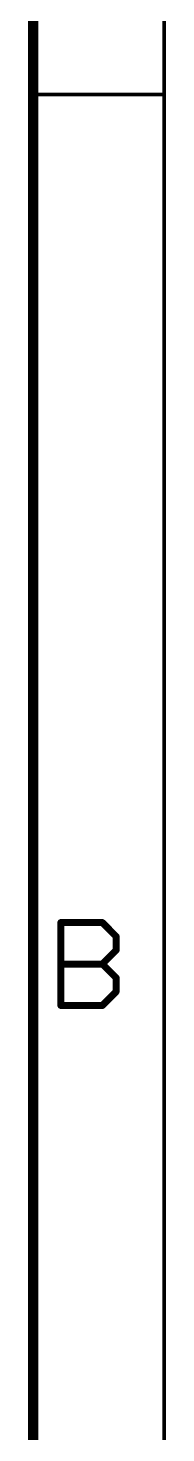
# Model space of a CAD drawing. Extents: x 0 to 388, y 0 to 261.
# Drawn here: x -0.15 to 3.86, y 167.09 to 207.92 of the extents above; entities that cross this region are included whole.
import ezdxf

# ---------------------------------------------------------------- set-up
doc = ezdxf.new("R2010")
doc.units = 0
doc.layers.add('94', color=14, linetype='CONTINUOUS')

msp = doc.modelspace()

# ---------------------------------------------------------------- linework, layer by layer
at = {"layer": '94'}
for points, const_width in [([(0, 260.35), (0, 0)], 0.3), ([(3.81, 256.54), (3.81, 3.81)], 0.1), ([(0, 205.994), (3.81, 205.994)], 0.1), ([(0.805, 179.5176), (0.805, 181.9265)], 0.2032), ([(0.805, 181.9265), (2.0094, 181.9265)], 0.2032), ([(2.0094, 181.9265), (2.4109, 181.525)], 0.2032), ([(2.4109, 181.525), (2.4109, 181.1235)], 0.2032), ([(2.4109, 181.1235), (2.0094, 180.722)], 0.2032), ([(0.805, 180.722), (2.0094, 180.722)], 0.2032), ([(2.0094, 180.722), (2.4109, 180.3205)], 0.2032), ([(2.4109, 180.3205), (2.4109, 179.9191)], 0.2032), ([(2.4109, 179.9191), (2.0094, 179.5176)], 0.2032), ([(2.0094, 179.5176), (0.805, 179.5176)], 0.2032)]:
    msp.add_lwpolyline(points, dxfattribs=dict(at, const_width=const_width))
for points, const_width in [([(0, 206.019, 1), (0, 205.969)], 0.05), ([(3.81, 205.969, 1), (3.81, 206.019)], 0.05), ([(0.8558, 181.9265, 1), (0.7542, 181.9265)], 0.1016), ([(0.805, 181.9773, 1), (0.805, 181.8757)], 0.1016), ([(2.0453, 181.9624, 1), (1.9735, 181.8905)], 0.1016), ([(2.0094, 181.8757, 1), (2.0094, 181.9773)], 0.1016), ([(2.4617, 181.525, 1), (2.3601, 181.525)], 0.1016), ([(2.375, 181.4891, 1), (2.4468, 181.5609)], 0.1016), ([(2.3601, 181.1235, 1), (2.4617, 181.1235)], 0.1016), ([(2.4468, 181.0876, 1), (2.375, 181.1594)], 0.1016), ([(0.805, 180.7728, 1), (0.805, 180.6712)], 0.1016), ([(2.0453, 180.7579, 1), (1.9735, 180.6861)], 0.1016), ([(1.9735, 180.7579, 1), (2.0453, 180.6861)], 0.1016), ([(2.0094, 180.6712, 1), (2.0094, 180.7728)], 0.1016), ([(2.4617, 180.3205, 1), (2.3601, 180.3205)], 0.1016), ([(2.375, 180.2846, 1), (2.4468, 180.3565)], 0.1016), ([(2.3601, 179.9191, 1), (2.4617, 179.9191)], 0.1016), ([(2.4468, 179.8832, 1), (2.375, 179.955)], 0.1016), ([(0.805, 179.5684, 1), (0.805, 179.4668)], 0.1016), ([(0.7542, 179.5176, 1), (0.8558, 179.5176)], 0.1016), ([(1.9735, 179.5535, 1), (2.0453, 179.4817)], 0.1016), ([(2.0094, 179.4668, 1), (2.0094, 179.5684)], 0.1016)]:
    msp.add_lwpolyline(points, format="xyb", dxfattribs=dict(at, const_width=const_width))

doc.saveas('drawing.dxf')
